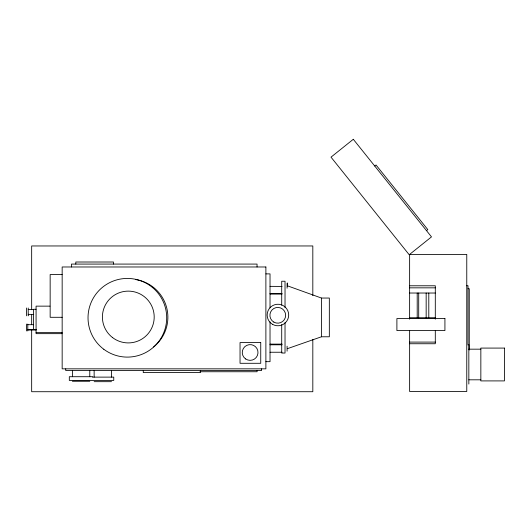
<?xml version="1.0" encoding="UTF-8"?>
<svg xmlns="http://www.w3.org/2000/svg" width="531" height="531" viewBox="0 0 531 531"><rect width="100%" height="100%" fill="white"/><g stroke="black" fill="none" stroke-linecap="round" stroke-linejoin="round"><path stroke-width="0.8" d="M374.733 166.024L376.028 164.988L427.807 229.618L426.512 230.653M287.351 348.688L321.461 336.78L329.333 336.78L329.333 298.05L321.461 298.05L287.351 285.784M265.885 273.883L270.027 273.883L270.027 307.834M62.16 274.554L50.153 274.554L50.153 317.299L62.16 317.299M409.627 285.778L435.301 285.778L435.301 319.204M466.63 285.718L468.01 285.718L468.01 345.044M270.027 286.362L282.061 286.421M409.627 287.842L435.301 287.842M468.01 288.731L469.251 288.731L469.251 350.015M409.627 293.026L435.301 293.026M270.027 293.816L282.061 293.816M270.027 293.875L282.061 293.875M49.934 306.141L36.075 306.141L36.075 333.654L62.16 333.654M36.075 309.274L33.592 309.274L33.592 329.492L36.075 329.492M28.209 309.42L33.712 309.42M28.209 314.392L33.712 314.392M409.627 317.744L435.301 317.744M27.791 324.693L33.592 324.693M27.791 329.658L36.075 329.658M27.791 329.99L36.075 329.99M36.075 332.632L62.16 332.632M409.627 342.09L435.301 342.09M409.627 343.743L435.301 343.743L435.301 330.574M270.027 344.121L282.061 344.121M270.027 344.792L282.061 344.792M468.84 349.172L480.847 349.172M270.027 352.245L282.061 352.245M265.885 361.664L270.027 361.664L270.027 321.912M199.961 371.74L257.104 371.74L257.104 370.499M92.487 376.711L69.315 376.711L69.315 380.435L113.753 380.435L113.753 377.123L92.374 377.123M468.84 379.811L480.847 379.811M72.395 381.265L89.785 381.265M94.14 381.676L111.53 381.676M468.84 344.559L468.84 384.052M428.796 293.026L428.796 317.571M426.161 293.026L426.161 317.744M418.707 293.026L418.707 317.744M417.2 293.026L417.2 317.571M409.627 319.204L409.627 254.422L466.769 254.422L466.769 391.486L409.627 391.486L409.627 330.388M321.461 298.05L321.461 336.78M312.819 295.648L312.819 245.959L31.661 245.959L31.661 309.726M312.819 339.541L312.819 391.719L31.661 391.719L31.661 329.605M287.51 282.97L287.51 286.096M287.092 283.255L287.092 288.227M287.092 346.185L287.092 351.15M285.028 307.661L285.028 281.238L281.709 281.238L281.709 305.179M285.028 322.509L285.028 353.042L281.709 353.042L281.709 324.554M261.584 368.839L261.584 370.499L65.725 370.499L65.725 368.839M257.05 266.98L257.05 264.08L71.466 264.08L71.466 266.98M200.406 370.499L200.406 372.57L143.264 372.57L143.264 370.499M113.495 264.08L113.495 262.009L75.814 262.009L75.814 264.08M111.53 370.499L111.53 377.123M94.14 370.499L94.14 377.123M89.785 370.499L89.785 376.711M72.395 370.499L72.395 376.711M31.661 314.697L31.661 324.633M28.621 314.199L28.621 314.929M28.209 307.987L28.209 315.832M27.791 324.069L27.791 330.946M26.55 307.987L26.55 315.832M26.55 324.069L26.55 330.946M135.584 279.552A38.093 38.093 0 0 1 153.632 346.909M353.307 139.281L331.012 157.149L409.202 254.741L431.497 236.879L353.307 139.281M265.885 266.98L62.16 266.98L62.16 368.839L265.885 368.839L265.885 266.98M444.925 318.567L396.896 318.567L396.896 330.574L444.925 330.574L444.925 318.567M260.741 342.595L240.039 342.595L240.039 363.297L260.741 363.297L260.741 342.595M504.45 348.084L480.847 348.084L480.847 380.906L504.45 380.906L504.45 348.084M273.843 322.111A7.865 7.865 0 0 0 285.645 315.295A7.865 7.865 0 0 0 273.843 308.484A7.865 7.865 0 0 0 273.843 322.111M103.791 349.265A39.34 39.34 0 0 0 166.422 322.436A39.34 39.34 0 0 0 111.875 281.609A39.34 39.34 0 0 0 103.791 349.265M112.492 337.53A25.9 25.9 0 0 0 153.97 320.452A25.9 25.9 0 0 0 118.446 293.072A25.9 25.9 0 0 0 112.492 337.53M272.542 324.335A10.766 10.766 0 0 0 288.691 315.016A10.766 10.766 0 0 0 272.542 305.69A10.766 10.766 0 0 0 272.542 324.335M245.667 358.963A7.865 7.865 0 0 0 257.973 353.102A7.865 7.865 0 0 0 246.749 345.376A7.865 7.865 0 0 0 245.667 358.963"/></g></svg>
